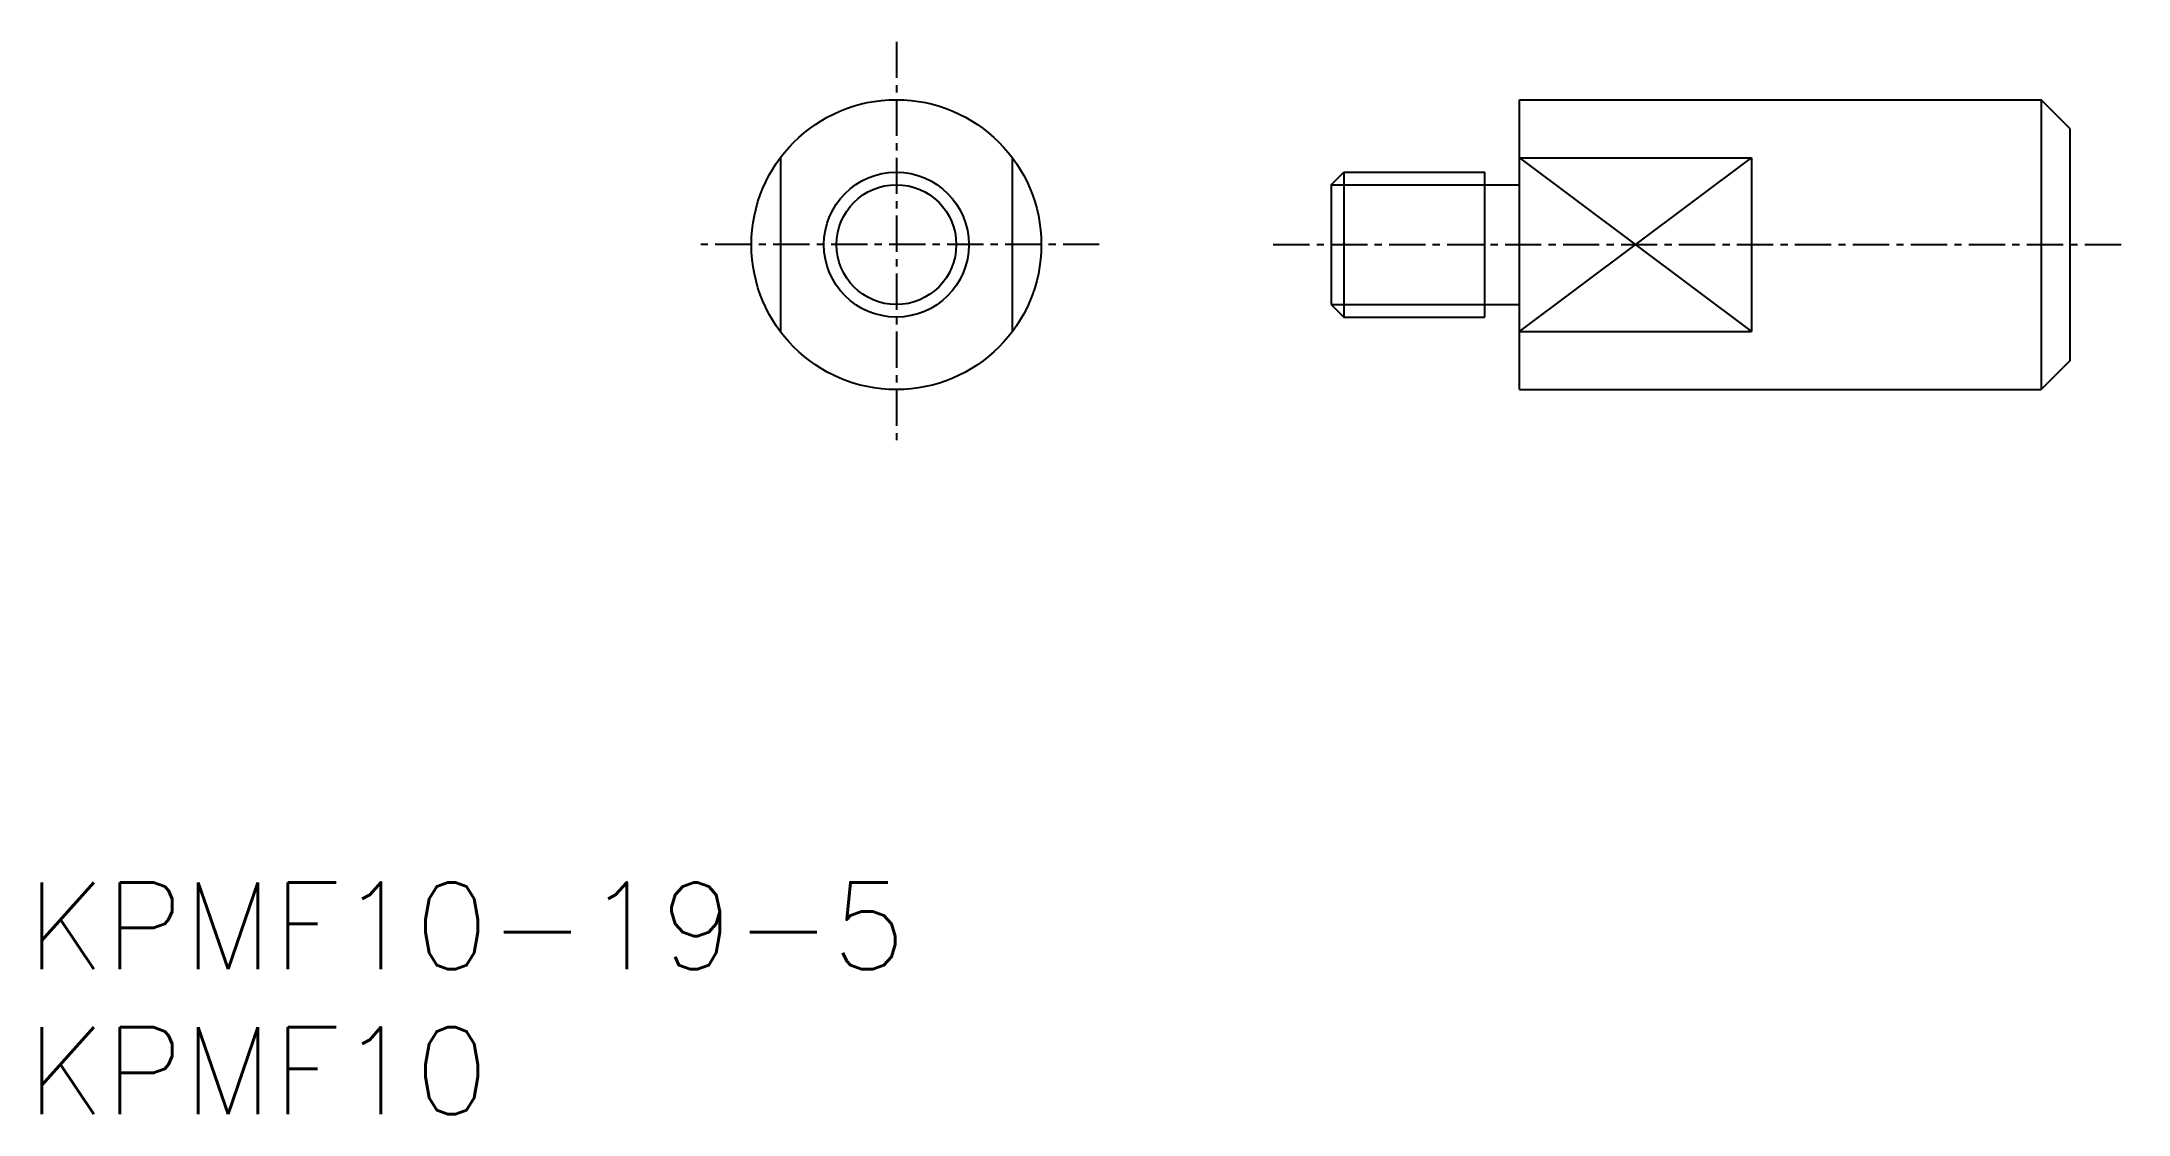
# Model space of a CAD drawing. Extents: x 0.5 to 72.5, y 0 to 37.
import ezdxf

# ---------------------------------------------------------------- set-up
doc = ezdxf.new("R2010")
doc.units = 0
doc.linetypes.add('CENTER', pattern=[2, 1.25, -0.25, 0.25, -0.25])
doc.layers.get('0').update_dxf_attribs({"linetype": 'CONTINUOUS'})
doc.layers.add('CENTER', color=1, linetype='CENTER')
doc.styles.get("Standard").update_dxf_attribs({"font": 'txt.shx'})

# ---------------------------------------------------------------- blocks, each defined once
blk = doc.blocks.new('*U7')
at = {"color": 7, "linetype": 'CONTINUOUS'}
blk.add_text('KPMF10', height=3, dxfattribs=at).set_placement((0, 0))
blk = doc.blocks.new('*U8')
at = {"color": 7, "linetype": 'CONTINUOUS'}
blk.add_text('KPMF10-19-5', height=3, dxfattribs=at).set_placement((0, 5))

msp = doc.modelspace()

# ---------------------------------------------------------------- linework, layer by layer
at = {"color": 7, "linetype": 'CONTINUOUS'}
for p, q in [((51.5, 35), (69.5, 35)), ((51.5, 25), (51.5, 35)), ((70.5, 34), (69.5, 35)), ((69.5, 35), (69.5, 25)), ((70.5, 26), (70.5, 34)), ((26, 33), (26, 27)), ((34, 33), (34, 27)), ((45, 32.067), (45.433, 32.5)), ((45.433, 32.5), (50.3, 32.5)), ((45.433, 32.5), (45.433, 27.5)), ((50.3, 27.5), (50.3, 32.5)), ((51.5, 33), (59.5, 33)), ((51.5, 33), (59.5, 27)), ((51.5, 27), (59.5, 33)), ((59.5, 33), (59.5, 27)), ((45, 32.067), (45, 27.933)), ((50.3, 32.067), (51.5, 32.067)), ((45, 27.933), (45.433, 27.5)), ((45.433, 27.5), (50.3, 27.5)), ((50.3, 27.933), (51.5, 27.933)), ((51.5, 27), (59.5, 27)), ((70.5, 26), (69.5, 25)), ((51.5, 25), (69.5, 25))]:
    msp.add_line(p, q, dxfattribs=at)
at = {"color": 3, "linetype": 'CONTINUOUS'}
for p, q in [((45, 32.067), (50.3, 32.067)), ((45, 27.933), (50.3, 27.933))]:
    msp.add_line(p, q, dxfattribs=at)
at = {"color": 7, "linetype": 'CONTINUOUS'}
for radius in [5, 2.067]:
    msp.add_circle((30, 30), radius, dxfattribs=at)
at = {"color": 3, "linetype": 'CONTINUOUS'}
msp.add_circle((30, 30), 2.5, dxfattribs=at)
at = {"layer": 'CENTER', "color": 1, "linetype": 'CENTER'}
for p, q in [((30, 37), (30, 23)), ((37, 30), (23, 30)), ((43, 30), (72.5, 30))]:
    msp.add_line(p, q, dxfattribs=at)

# ---------------------------------------------------------------- block references
at = {"color": 7, "linetype": 'CONTINUOUS'}
for name in ['*U8', '*U7']:
    msp.add_blockref(name, (0, 0), dxfattribs=at)

doc.saveas('drawing.dxf')
